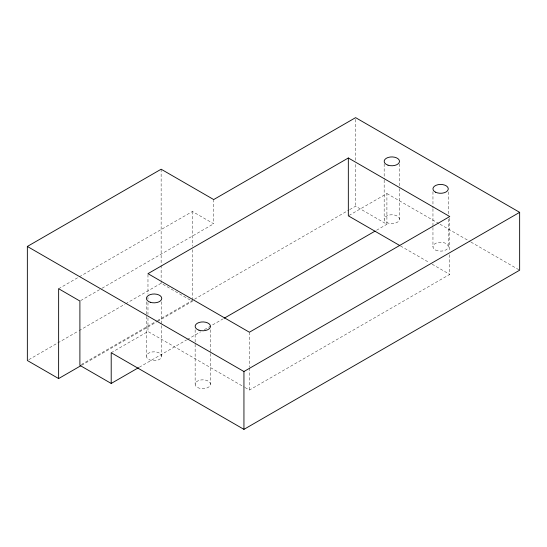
<?xml version="1.0" encoding="UTF-8"?>
<svg xmlns="http://www.w3.org/2000/svg" width="547" height="547" viewBox="0 0 547 547"><rect width="100%" height="100%" fill="white"/><g stroke="black" fill="none" stroke-linecap="round" stroke-linejoin="round"><path stroke-width="0.41" stroke-dasharray="2.73 2.05" d="M58.645 288.72L78.597 277.199M79.342 276.775L192.414 211.491L213.699 223.785L213.699 199.559M80.635 300.604L101.339 288.659M102.077 288.228L213.699 223.785M28.827 359.652L78.351 331.058M79.089 330.634L124.921 304.173M125.66 303.749L161.139 283.264L192.414 301.322L156.934 321.807M81.373 364.528L156.77 320.993M157.509 320.569L193.727 299.66M194.465 299.23L348.952 210.041M349.69 209.617L355.605 206.198L386.907 224.277L386.907 193.563L349.061 215.415M81.537 365.334L156.196 322.231M111.205 352.726L147.97 331.503L244.256 387.091M139.294 367.235L186.595 339.926M187.341 339.496L200.64 331.817M204.339 329.684L223.559 318.586M376.562 230.246L386.907 224.277M244.994 387.515L249.405 390.066L449.764 274.396L449.764 253.979M386.907 193.563L439.268 223.791M440.007 224.215L470.242 241.671M470.981 242.102L519.65 270.197M400.52 245.965L429.183 262.519M432.123 264.215L449.764 274.396M449.764 218.246L449.764 250.574M448.253 191.929L448.253 214.048M448.253 219.149L448.253 246.376M432.957 191.737L432.957 207.901M432.957 208.756L432.957 226.622M432.957 227.47L432.957 247.039M399.501 163.895L399.501 187.717M399.501 188.571L399.501 219.197A7.672 4.431 0 0 1 388.001 223.032A7.672 4.431 0 0 1 388.001 215.368A7.672 4.431 0 0 1 399.501 219.197M384.165 163.895L384.165 179.211M384.165 180.066L384.165 219.197M355.605 119.342L355.605 161.064M355.605 164.476L355.605 206.198M249.398 332.227L249.398 367.099M249.398 367.946L249.405 390.066M210.486 329.779L210.486 352.767M210.486 353.622L210.486 384.267A7.672 4.431 0 0 1 198.958 388.083A7.672 4.431 0 0 1 199.005 380.411A7.672 4.431 0 0 1 210.486 384.267M195.142 329.745L195.142 343.372M195.142 344.22L195.142 384.24M192.414 211.491L192.414 246.239M192.414 249.623L192.414 299.626M161.762 301.821L161.762 324.781M161.762 325.636L161.762 356.254A7.672 4.431 0 0 1 150.254 360.09A7.672 4.431 0 0 1 150.254 352.418A7.672 4.431 0 0 1 161.762 356.254M161.139 169.214L161.139 264.543M161.139 265.391L161.139 279.859M161.139 280.714L161.139 283.264M147.97 274.512L147.97 294.074M147.97 297.479L147.97 299.182M147.97 302.58L147.97 314.491M147.97 317.896L147.97 331.503M146.418 301.821L146.418 315.428M146.418 316.275L146.418 356.254M435.603 250.061A7.672 4.431 0 0 0 448.143 247.531A7.672 4.431 0 0 0 438.072 242.526A7.672 4.431 0 0 0 435.603 250.061"/><path stroke-width="0.82" d="M111.205 383.454L111.205 352.726L243.941 429.361L519.65 270.197L519.65 212.345L355.605 117.639L213.699 199.559L161.139 169.214L27.35 246.458L27.35 360.507L58.625 378.565L58.645 288.72L79.896 301.035L79.896 365.375L111.205 383.454L138.555 367.666M348.33 157.987L147.97 273.664L249.398 332.227L449.764 216.544L348.33 157.987L348.33 215.839L399.782 245.541M58.625 378.565L80.799 365.758M224.297 318.163L375.085 231.101M243.941 429.361L243.941 371.522L519.65 212.345M27.35 246.458L243.941 371.522M150.254 302.252A7.672 4.431 0 0 0 161.762 298.416A7.672 4.431 0 0 0 150.254 294.58A7.672 4.431 0 0 0 150.254 302.252M198.958 330.183A7.672 4.431 0 0 0 210.486 326.374A7.672 4.431 0 0 0 199.005 322.511A7.672 4.431 0 0 0 198.958 330.183M388.001 165.18A7.672 4.431 0 0 0 399.501 161.344A7.672 4.431 0 0 0 388.001 157.509A7.672 4.431 0 0 0 388.001 165.18M435.603 192.209A7.672 4.431 0 0 0 448.143 189.679A7.672 4.431 0 0 0 438.072 184.674A7.672 4.431 0 0 0 435.603 192.209"/></g></svg>
